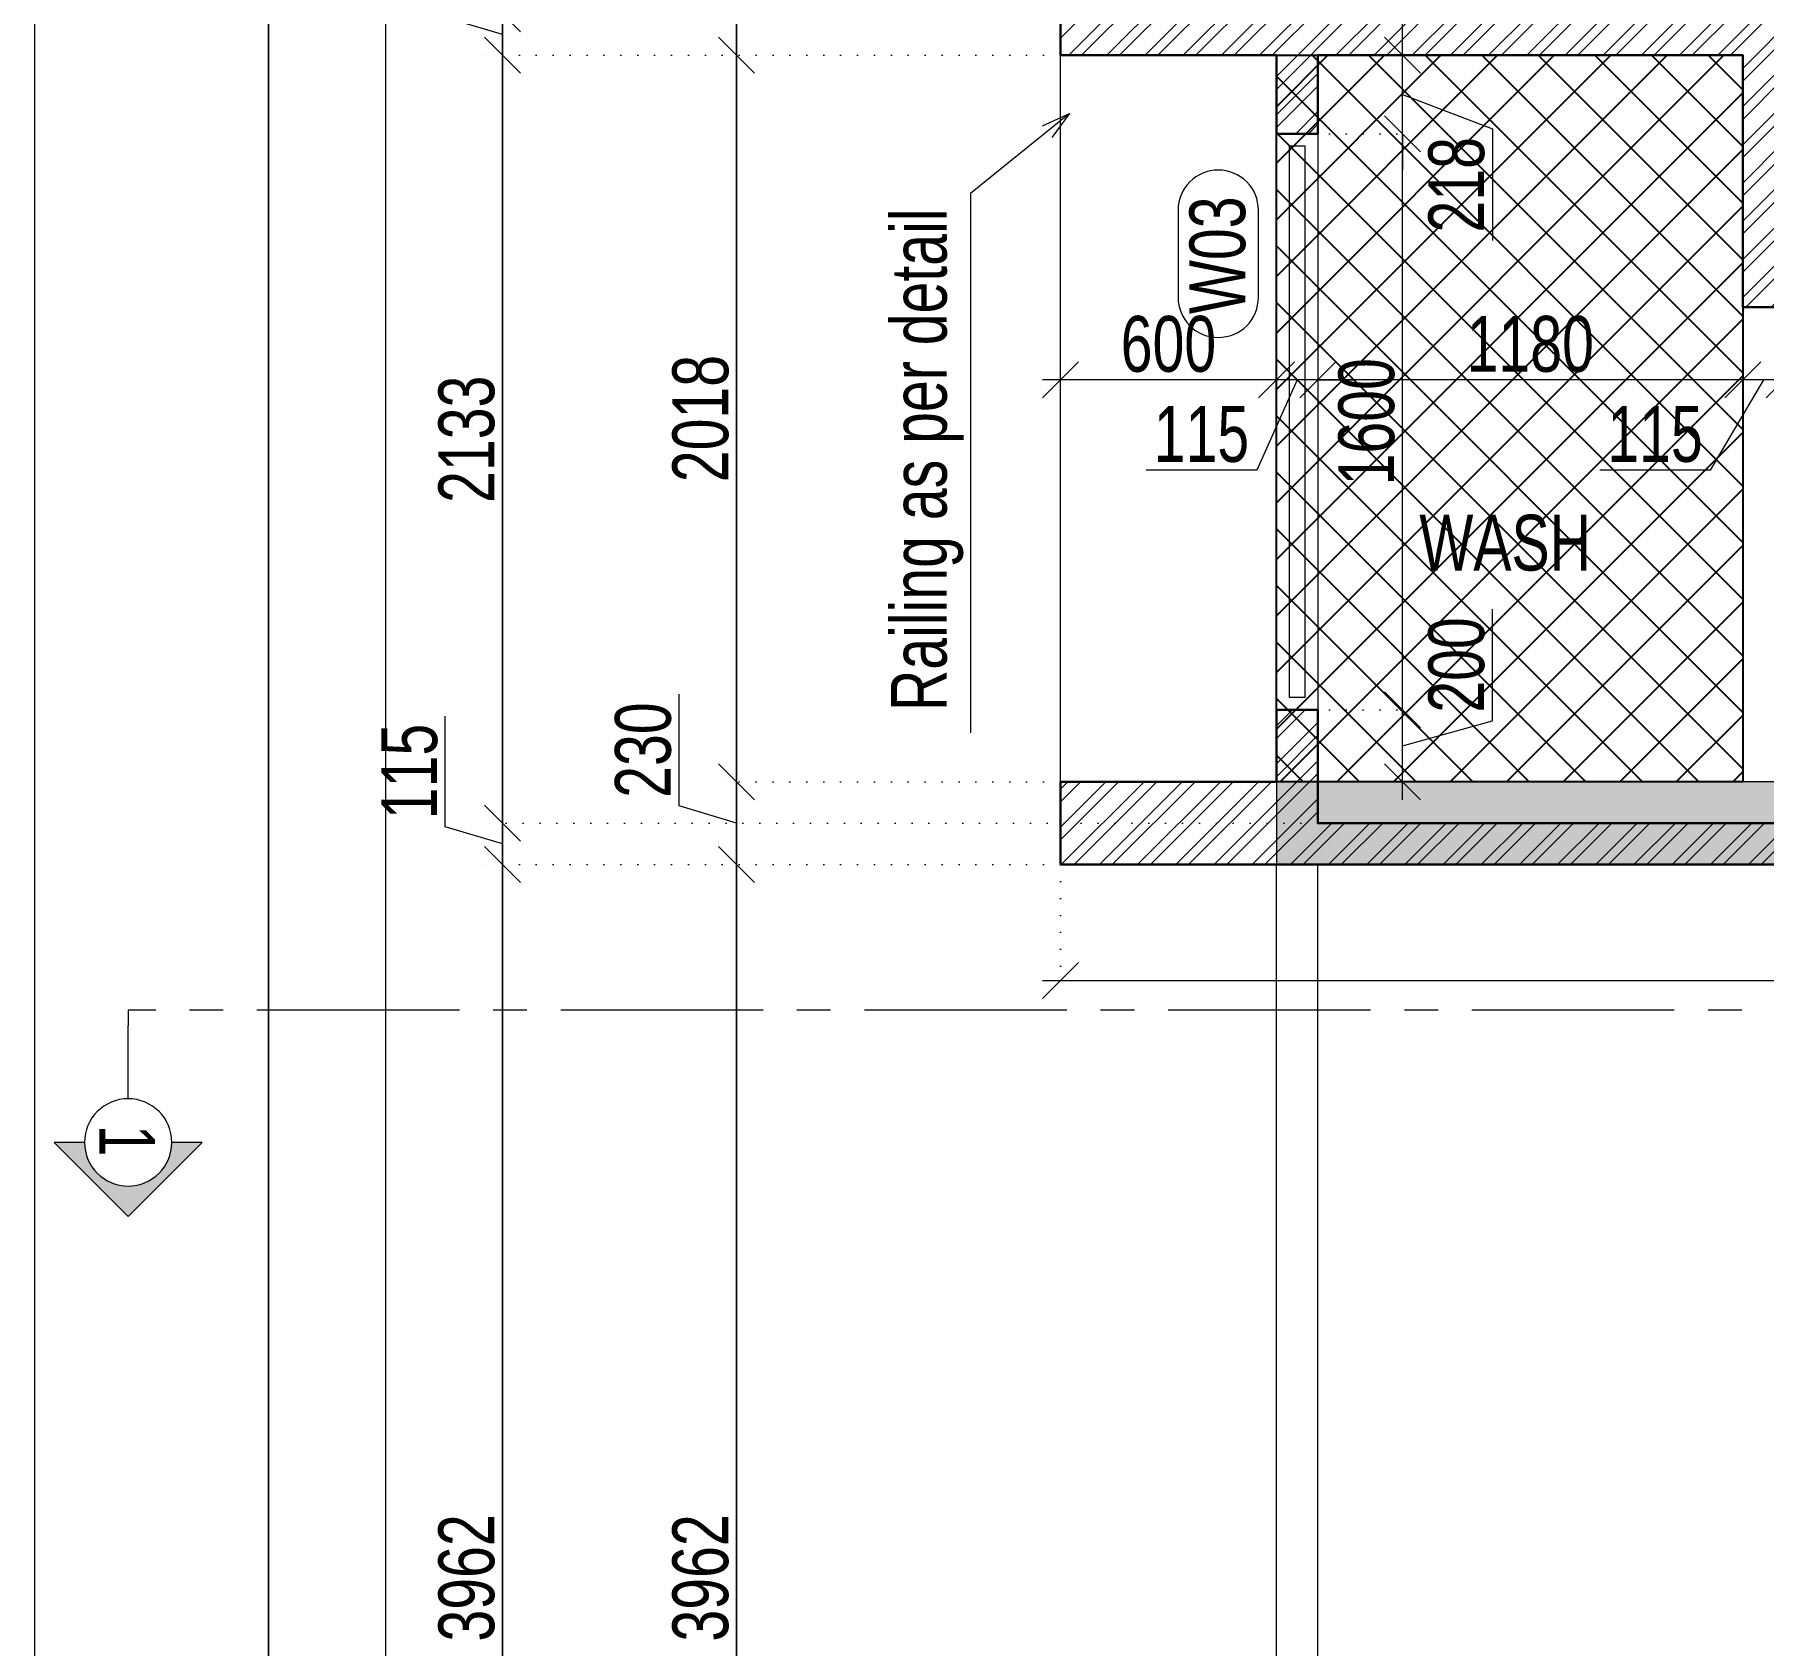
# Model space of a CAD drawing. Header units: inches. Extents: x 785882 to 928568, y 496782 to 576896.
# Drawn here: x 859836 to 864639, y 515315 to 519789 of the extents above; entities that cross this region are included whole.
import ezdxf
from ezdxf.enums import TextEntityAlignment as Align

# ---------------------------------------------------------------- set-up
doc = ezdxf.new("R2010")
doc.units = ezdxf.units.IN
doc.header["$LTSCALE"] = 750
doc.header["$MEASUREMENT"] = 0
for name, pattern in [('CENTER', [2, 1.25, -0.25, 0.25, -0.25]), ('CENTER2', [1.125, 0.75, -0.125, 0.125, -0.125]), ('DOT', [0.25, 0, -0.25])]:
    doc.linetypes.add(name, pattern=pattern)
for name, color, linetype, lineweight in [('COLUMN', 5, 'Continuous', 13), ('DIMENSION WORKING-MSA', 222, 'Continuous', 13), ('ELE-03-MSA', 145, 'Continuous', 18), ('ELE-04-MSA', 139, 'Continuous', 15), ('SECTION LINE', 14, 'CENTER', 9), ('TEXT DETAIL-MSA', 212, 'Continuous', 13), ('TEXT ROOM NAME-MSA', 210, 'Continuous', 13), ('WALL HATCH-MSA', 251, 'Continuous', 9), ('WALL-MSA', 32, 'Continuous', 30), ('WINDOE NO-MAS', 4, 'Continuous', 9), ('WINDOW-MSA', 50, 'Continuous', 13)]:
    doc.layers.add(name, color=color, linetype=linetype, lineweight=lineweight)
doc.layers.add('HATCH-SUNK 300MM-MSA', color=47, linetype='Continuous')
doc.layers.add('R.C.C HATCH-MSA', color=250, linetype='Continuous')
doc.styles.add('125', font='swisscl.ttf', dxfattribs={"height": 125})
doc.styles.add('AR', font='swisscl.ttf')
doc.styles.add('ARIAL', font='swisscl.ttf', dxfattribs={"height": 360})
doc.styles.add('Arial-Reg+0.8Sc', font='swisscl.ttf')
doc.styles.add('MtXpl_Swis721_LtCn_B', font='swisscl.ttf')
doc.dimstyles.new('100 K.T', dxfattribs={"dimtxt": 360, "dimasz": 80, "dimexe": 0.18, "dimexo": 0.0625, "dimgap": 1, "dimtad": 1, "dimdec": 0, "dimzin": 0, "dimdsep": 46, "dimtxsty": 'ARIAL', "dimblk": 'DOT', "dimcen": 0.09, "dimse1": 1, "dimse2": 1, "dimclrd": 50, "dimclrt": 256, "dimadec": 0, "dimazin": 0, "dimtfac": 1, "dimtdec": 0, "dimtofl": 0, "dimtmove": 1, "dimatfit": 0, "dimfxl": 1, "dimtolj": 1, "dimtzin": 0, "dimlwd": -1, "dimarcsym": 0})
doc.dimstyles.new('WORKING DIM', dxfattribs={"dimtxt": 155, "dimasz": 100, "dimexe": 50, "dimexo": 0, "dimgap": 20, "dimtad": 1, "dimdec": 0, "dimzin": 0, "dimdsep": 46, "dimtxsty": 'AR', "dimblk": 'OBLIQUE', "dimcen": 0.09, "dimdle": 50, "dimclrd": 256, "dimclre": 250, "dimclrt": 256, "dimadec": 0, "dimazin": 0, "dimtfac": 1, "dimtdec": 0, "dimtofl": 0, "dimtmove": 1, "dimatfit": 0, "dimfxl": 1, "dimtolj": 1, "dimtzin": 0, "dimlwd": -1, "dimlwe": -1, "dimarcsym": 0})
pattern_1 = [(45, (36976.4, 0), (-53.0330086, 53.0330086), []), (45, (37011.755, 0), (-53.0330086, 53.0330086), [])]

# ---------------------------------------------------------------- blocks, each defined once
blk = doc.blocks.new('BLOCK-G & H TYPICAL COLOUMN')
at = {"layer": 'R.C.C HATCH-MSA'}
h = blk.add_hatch(color=256, dxfattribs=at)
h.dxf.hatch_style = 1
h.paths.add_polyline_path([(172697.62, -104207.75), (172688.57, -104207.75), (172688.57, -104255), (172697.62, -104255)])
h.paths.add_polyline_path([(172327.12, -104207.75), (172336.18, -104207.75), (172336.18, -104255), (172327.12, -104255)])
h.paths.add_polyline_path([(172819.88, -104207.75), (172819.88, -104216.81), (172867.12, -104216.81), (172867.12, -104207.75)])
h.paths.add_polyline_path([(172204.87, -104207.75), (172204.87, -104216.81), (172157.62, -104216.81), (172157.62, -104207.75)])
h.paths.add_polyline_path([(172561.18, -104240.06), (172552.12, -104240.06), (172552.12, -104287.31), (172561.18, -104287.31)])
h.paths.add_polyline_path([(172463.57, -104240.06), (172472.62, -104240.06), (172472.62, -104287.31), (172463.57, -104287.31)])
h.paths.add_polyline_path([(172177.87, -104422.2), (172177.87, -104431.25), (172130.62, -104431.25), (172130.62, -104422.2)])
h.paths.add_polyline_path([(172894.12, -104422.2), (172894.12, -104431.25), (172846.88, -104431.25), (172846.88, -104422.2)])
h.paths.add_polyline_path([(172336.12, -104486.75), (172336.12, -104495.81), (172288.87, -104495.81), (172288.87, -104486.75)])
h.paths.add_polyline_path([(172202.62, -104543.75), (172202.62, -104552.81), (172155.37, -104552.81), (172155.37, -104543.75)])
h.paths.add_polyline_path([(172822.13, -104543.75), (172822.13, -104552.81), (172869.37, -104552.81), (172869.37, -104543.75)])
h.paths.add_polyline_path([(172516.9, -104495.81), (172507.85, -104495.81), (172507.85, -104448.56), (172516.9, -104448.56)])
h.paths.add_polyline_path([(172697.62, -104104.25), (172688.57, -104104.25), (172688.57, -104057.01), (172697.62, -104057.01)])
h.paths.add_polyline_path([(172327.12, -104104.25), (172336.18, -104104.25), (172336.18, -104057.01), (172327.12, -104057.01)])
h.paths.add_polyline_path([(172819.88, -104104.25), (172819.88, -104095.2), (172867.12, -104095.2), (172867.12, -104104.25)])
h.paths.add_polyline_path([(172204.87, -104104.25), (172204.87, -104095.2), (172157.62, -104095.2), (172157.62, -104104.25)])
h.paths.add_polyline_path([(172561.18, -104071.94), (172552.12, -104071.94), (172552.12, -104024.7), (172561.18, -104024.7)])
h.paths.add_polyline_path([(172463.57, -104071.94), (172472.62, -104071.94), (172472.62, -104024.7), (172463.57, -104024.7)])
h.paths.add_polyline_path([(172177.87, -103889.81), (172177.87, -103880.75), (172130.62, -103880.75), (172130.62, -103889.81)])
h.paths.add_polyline_path([(172894.12, -103889.81), (172894.12, -103880.75), (172846.88, -103880.75), (172846.88, -103889.81)])
h.paths.add_polyline_path([(172336.12, -103825.25), (172336.12, -103816.2), (172288.87, -103816.2), (172288.87, -103825.25)])
h.paths.add_polyline_path([(172202.62, -103768.25), (172202.62, -103759.2), (172155.37, -103759.2), (172155.37, -103768.25)])
h.paths.add_polyline_path([(172822.13, -103768.25), (172822.13, -103759.2), (172869.37, -103759.2), (172869.37, -103768.25)])
h.paths.add_polyline_path([(172516.9, -103816.2), (172507.85, -103816.2), (172507.85, -103863.44), (172516.9, -103863.44)])
h.paths.add_polyline_path([(172548.37, -103699.31), (172548.37, -103690.25), (172595.62, -103690.25), (172595.62, -103699.31)])
h.paths.add_polyline_path([(172476.37, -103699.31), (172476.37, -103690.25), (172429.13, -103690.25), (172429.13, -103699.31)])
h.paths.add_polyline_path([(172726.82, -103612.31), (172726.82, -103603.25), (172774.06, -103603.25), (172774.06, -103612.31)])
h.paths.add_polyline_path([(172297.93, -103612.31), (172297.93, -103603.25), (172250.69, -103603.25), (172250.69, -103612.31)])
h.paths.add_polyline_path([(172920.37, -103523.81), (172920.37, -103514.75), (172857.56, -103514.75), (172857.56, -103523.81)])
h.paths.add_polyline_path([(172104.37, -103523.81), (172104.37, -103514.75), (172167.19, -103514.75), (172167.19, -103523.81)])
h.paths.add_polyline_path([(172476.37, -103492.94), (172467.32, -103492.94), (172467.32, -103445.7), (172476.37, -103445.7)])
h.paths.add_polyline_path([(172548.37, -103492.94), (172557.43, -103492.94), (172557.43, -103445.7), (172548.37, -103445.7)])
h.paths.add_polyline_path([(172663.43, -103454.75), (172759.5, -103454.75), (172759.5, -103349.7), (172663.43, -103349.7), (172663.43, -103358.75), (172750.44, -103358.75), (172750.44, -103445.7), (172663.43, -103445.7)])
h.paths.add_polyline_path([(172361.32, -103454.75), (172265.25, -103454.75), (172265.25, -103349.7), (172361.32, -103349.7), (172361.32, -103358.75), (172274.31, -103358.75), (172274.31, -103445.7), (172361.32, -103445.7)])
h.paths.add_polyline_path([(172428.37, -103358.75), (172419.32, -103358.75), (172419.32, -103311.51), (172428.37, -103311.51)])
h.paths.add_polyline_path([(172428.37, -103132.74), (172419.32, -103132.74), (172419.32, -103179.99), (172428.37, -103179.99)])
h.paths.add_polyline_path([(172151.62, -103286.75), (172151.62, -103277.7), (172104.37, -103277.7), (172104.37, -103286.75)])
h.paths.add_polyline_path([(172245.43, -103162.74), (172245.43, -103153.68), (172198.19, -103153.68), (172198.19, -103162.74)])
h.paths.add_polyline_path([(172428.37, -103021.25), (172419.32, -103021.25), (172419.32, -103068.5), (172428.37, -103068.5)])
h.paths.add_polyline_path([(172245.43, -102997.25), (172236.37, -102997.25), (172236.37, -103044.5), (172245.43, -103044.5)])
h.paths.add_polyline_path([(172104.37, -102997.25), (172104.37, -103006.31), (172151.62, -103006.31), (172151.62, -102997.25)])
h.paths.add_polyline_path([(172596.37, -103358.75), (172605.43, -103358.75), (172605.43, -103311.51), (172596.37, -103311.51)])
h.paths.add_polyline_path([(172596.37, -103132.74), (172605.43, -103132.74), (172605.43, -103179.99), (172596.37, -103179.99)])
h.paths.add_polyline_path([(172873.13, -103286.75), (172873.13, -103277.7), (172920.37, -103277.7), (172920.37, -103286.75)])
h.paths.add_polyline_path([(172779.32, -103162.74), (172779.32, -103153.68), (172826.56, -103153.68), (172826.56, -103162.74)])
h.paths.add_polyline_path([(172596.37, -103021.25), (172605.43, -103021.25), (172605.43, -103068.5), (172596.37, -103068.5)])
h.paths.add_polyline_path([(172779.32, -102997.25), (172788.37, -102997.25), (172788.37, -103044.5), (172779.32, -103044.5)])
h.paths.add_polyline_path([(172920.37, -102997.25), (172920.37, -103006.31), (172873.13, -103006.31), (172873.13, -102997.25)])
h.paths.add_polyline_path([(172548.37, -104612.7), (172548.37, -104621.75), (172595.62, -104621.75), (172595.62, -104612.7)])
h.paths.add_polyline_path([(172476.37, -104612.7), (172476.37, -104621.75), (172429.13, -104621.75), (172429.13, -104612.7)])
h.paths.add_polyline_path([(172297.93, -104699.7), (172297.93, -104708.75), (172250.69, -104708.75), (172250.69, -104699.7)])
h.paths.add_polyline_path([(172104.37, -104788.2), (172104.37, -104797.25), (172167.19, -104797.25), (172167.19, -104788.2)])
h.paths.add_polyline_path([(172726.82, -104699.7), (172726.82, -104708.75), (172774.06, -104708.75), (172774.06, -104699.7)])
h.paths.add_polyline_path([(172920.37, -104788.2), (172920.37, -104797.25), (172857.56, -104797.25), (172857.56, -104788.2)])
h.paths.add_polyline_path([(172476.37, -104819.06), (172467.32, -104819.06), (172467.32, -104866.31), (172476.37, -104866.31)])
h.paths.add_polyline_path([(172548.37, -104819.06), (172557.43, -104819.06), (172557.43, -104866.31), (172548.37, -104866.31)])
h.paths.add_polyline_path([(172663.43, -104857.25), (172759.5, -104857.25), (172759.5, -104962.31), (172663.43, -104962.31), (172663.43, -104953.25), (172750.44, -104953.25), (172750.44, -104866.31), (172663.43, -104866.31)])
h.paths.add_polyline_path([(172361.32, -104857.25), (172265.25, -104857.25), (172265.25, -104962.31), (172361.32, -104962.31), (172361.32, -104953.25), (172274.31, -104953.25), (172274.31, -104866.31), (172361.32, -104866.31)])
h.paths.add_polyline_path([(172428.37, -104953.25), (172419.32, -104953.25), (172419.32, -105000.5), (172428.37, -105000.5)])
h.paths.add_polyline_path([(172428.37, -105178.31), (172419.32, -105178.31), (172419.32, -105131.06), (172428.37, -105131.06)])
h.paths.add_polyline_path([(172151.62, -105025.25), (172151.62, -105034.31), (172104.37, -105034.31), (172104.37, -105025.25)])
h.paths.add_polyline_path([(172245.43, -105072.5), (172236.37, -105072.5), (172236.37, -105025.25), (172245.43, -105025.25)])
h.paths.add_polyline_path([(172428.37, -105290.75), (172419.32, -105290.75), (172419.32, -105243.51), (172428.37, -105243.51)])
h.paths.add_polyline_path([(172245.43, -105314.75), (172236.37, -105314.75), (172236.37, -105267.51), (172245.43, -105267.51)])
h.paths.add_polyline_path([(172104.37, -105277.35), (172113.43, -105277.35), (172113.43, -105314.75), (172104.37, -105314.75)])
h.paths.add_polyline_path([(172596.37, -104953.25), (172605.43, -104953.25), (172605.43, -105000.5), (172596.37, -105000.5)])
h.paths.add_polyline_path([(172596.37, -105178.31), (172605.43, -105178.31), (172605.43, -105131.06), (172596.37, -105131.06)])
h.paths.add_polyline_path([(172873.13, -105025.25), (172873.13, -105034.31), (172920.37, -105034.31), (172920.37, -105025.25)])
h.paths.add_polyline_path([(172788.37, -105025.25), (172779.32, -105025.25), (172779.32, -105072.5), (172788.37, -105072.5)])
h.paths.add_polyline_path([(172596.37, -105290.75), (172605.43, -105290.75), (172605.43, -105243.51), (172596.37, -105243.51)])
h.paths.add_polyline_path([(172779.32, -105314.75), (172788.37, -105314.75), (172788.37, -105267.51), (172779.32, -105267.51)])
h.paths.add_polyline_path([(172911.32, -105314.75), (172920.37, -105314.75), (172920.37, -105277.35), (172911.32, -105277.35)])
h.paths.add_polyline_path([(172688.63, -104486.75), (172688.63, -104495.81), (172735.87, -104495.81), (172735.87, -104486.75)])
h.paths.add_polyline_path([(172688.63, -103825.25), (172688.63, -103816.2), (172735.87, -103816.2), (172735.87, -103825.25)])
at = {"layer": 'COLUMN'}
blk.add_lwpolyline([(172104.37, -104788.2), (172104.37, -104797.25), (172167.19, -104797.25), (172167.19, -104788.2)], close=True, dxfattribs=at)
blk = doc.blocks.new('A$C59c041b7')
at = {"layer": 'HATCH-SUNK 300MM-MSA', "transparency": 33554559}
h = blk.add_hatch(dxfattribs=at)
h.set_pattern_fill('ANSI37', color=256, scale=35)
h.set_pattern_definition([(45, (0, 0), (-78.57724, 78.57724), []), (135, (0, 0), (-78.57724, -78.57724), [])])
h.paths.add_polyline_path([(0, -43472.1), (1295.4, -43472.1), (1295.4, -45490), (0, -45490)])
at = {"layer": 'HATCH-SUNK 300MM-MSA'}
blk.add_lwpolyline([(0, -43472.1), (1295.4, -43472.1), (1295.4, -45490), (0, -45490)], close=True, dxfattribs=at)
blk = doc.blocks.new('_Dot')
at = {"linetype": 'ByBlock', "lineweight": -2}
blk.add_line((-0.5, 0), (-1, 0), dxfattribs=at)
at = {"linetype": 'ByBlock', "const_width": 0.5}
blk.add_lwpolyline([(-0.25, 0, 1), (0.25, 0, 1)], format="xyb", close=True, dxfattribs=at)
blk = doc.blocks.new('Win-Tag-03')
blk.add_lwpolyline([(-130, 120), (130, 120, -0.414214), (250, 0), (250, 0, -0.414214), (130, -120), (-130, -120, -0.414214), (-250, 0), (-250, 0, -0.414214)], format="xyb", close=True)
blk = doc.blocks.new('section sym.')
h = blk.add_hatch(color=256)
h.dxf.hatch_style = 1
h.paths.add_polyline_path([(-240, 90), (-240, 152.8), (-392.8, 0), (-240, -152.8), (-240, -90, -0.414214), (-330, 0, -0.414214)])
at = {"layer": 'SECTION LINE', "linetype": 'Continuous'}
blk.add_line((-150, 0), (0, 0), dxfattribs=at)
blk.add_lwpolyline([(-240, -90), (-240, -152.8), (-392.8, 0), (-240, 152.8), (-240, 90)], dxfattribs=at)
blk.add_circle((-240, 0), 90, dxfattribs=at)
blk = doc.blocks.new('A$C37e82350')
at = {"layer": 'SECTION LINE', "linetype": 'CENTER2'}
blk.add_lwpolyline([(46180.5, 15657), (46124, 15657), (46124, -11419.6), (46168.1, -11419.6)], dxfattribs=at)
at = {"layer": 'SECTION LINE', "xscale": -1.347826086956522, "yscale": 1.347826086956522, "zscale": 1.347826086956522}
blk.add_blockref('section sym.', (46168.1, -11419.6, 0), dxfattribs=at)
at = {"layer": 'SECTION LINE', "style": '125'}
blk.add_text('1', height=155, dxfattribs=at).set_placement((46486.6, -11422.6, 0), align=Align.MIDDLE)
blk = doc.blocks.new('_Oblique')
at = {"color": 0, "linetype": 'ByBlock', "lineweight": -2}
blk.add_line((-0.5, -0.5), (0.5, 0.5), dxfattribs=at)
blk = doc.blocks.new('*D2216')
at = {"layer": 'Defpoints', "color": 0, "ltscale": 0.25, "transparency": 16777216}
for p in [(861785.9, 517484), (862685.9, 517484), (866038.7, 513521.6)]:
    blk.add_point(p, dxfattribs=at)
at = {"layer": 'DIMENSION WORKING-MSA', "ltscale": 0.25, "transparency": 16777216}
blk.add_line((861785.9, 513471.6), (861785.9, 517534), dxfattribs=at)
at = {"layer": 'DIMENSION WORKING-MSA', "color": 250, "linetype": 'DOT', "ltscale": 0.25, "transparency": 16777216}
for p, q in [((862685.9, 517484), (861735.9, 517484)), ((866038.7, 513521.6), (861735.9, 513521.6))]:
    blk.add_line(p, q, dxfattribs=at)
at = {"layer": 'DIMENSION WORKING-MSA', "ltscale": 0.25, "transparency": 16777216, "xscale": 100, "yscale": 100, "zscale": 100}
for p, rotation in [((861785.9, 517484), 90), ((861785.9, 513521.6), 270)]:
    blk.add_blockref('_Oblique', p, dxfattribs=dict(at, rotation=rotation))
at = {"layer": 'DIMENSION WORKING-MSA', "ltscale": 0.25, "transparency": 16777216, "insert": (861686.4, 515502.8), "char_height": 155, "attachment_point": 5, "rotation": 90, "style": 'AR'}
blk.add_mtext('\\A1;3962', dxfattribs=at)
blk = doc.blocks.new('*D2217')
at = {"layer": 'Defpoints', "color": 0, "ltscale": 0.25, "transparency": 16777216}
for p in [(861785.9, 517714), (862685.9, 517714), (862685.9, 517484)]:
    blk.add_point(p, dxfattribs=at)
at = {"layer": 'DIMENSION WORKING-MSA', "ltscale": 0.25, "transparency": 16777216}
for p, q in [((861626.4, 517646.8), (861626.4, 517957.5)), ((861785.9, 517714), (861785.9, 517814)), ((861785.9, 517484), (861785.9, 517714)), ((861785.9, 517599), (861626.4, 517646.8)), ((861785.9, 517484), (861785.9, 517384))]:
    blk.add_line(p, q, dxfattribs=at)
at = {"layer": 'DIMENSION WORKING-MSA', "color": 250, "linetype": 'DOT', "ltscale": 0.25, "transparency": 16777216}
for p, q in [((862685.9, 517714), (861735.9, 517714)), ((862685.9, 517484), (861735.9, 517484))]:
    blk.add_line(p, q, dxfattribs=at)
at = {"layer": 'DIMENSION WORKING-MSA', "ltscale": 0.25, "transparency": 16777216, "xscale": 100, "yscale": 100, "zscale": 100}
for p, rotation in [((861785.9, 517714), 270), ((861785.9, 517484), 90)]:
    blk.add_blockref('_Oblique', p, dxfattribs=dict(at, rotation=rotation))
at = {"layer": 'DIMENSION WORKING-MSA', "ltscale": 0.25, "transparency": 16777216, "insert": (861526.9, 517802.1), "char_height": 155, "attachment_point": 5, "rotation": 90, "style": 'AR'}
blk.add_mtext('\\A1;230', dxfattribs=at)
blk = doc.blocks.new('*D2218')
at = {"layer": 'Defpoints', "color": 0, "ltscale": 0.25, "transparency": 16777216}
for p in [(861785.9, 519731.9), (862685.9, 519731.9), (862685.9, 517714)]:
    blk.add_point(p, dxfattribs=at)
at = {"layer": 'DIMENSION WORKING-MSA', "ltscale": 0.25, "transparency": 16777216}
blk.add_line((861785.9, 517664), (861785.9, 519781.9), dxfattribs=at)
at = {"layer": 'DIMENSION WORKING-MSA', "color": 250, "linetype": 'DOT', "ltscale": 0.25, "transparency": 16777216}
for p, q in [((862685.9, 519731.9), (861735.9, 519731.9)), ((862685.9, 517714), (861735.9, 517714))]:
    blk.add_line(p, q, dxfattribs=at)
at = {"layer": 'DIMENSION WORKING-MSA', "ltscale": 0.25, "transparency": 16777216, "xscale": 100, "yscale": 100, "zscale": 100}
for p, rotation in [((861785.9, 519731.9), 90), ((861785.9, 517714), 270)]:
    blk.add_blockref('_Oblique', p, dxfattribs=dict(at, rotation=rotation))
at = {"layer": 'DIMENSION WORKING-MSA', "ltscale": 0.25, "transparency": 16777216, "insert": (861686.5, 518722.9), "char_height": 155, "attachment_point": 5, "rotation": 90, "style": 'AR'}
blk.add_mtext('\\A1;2018', dxfattribs=at)
blk = doc.blocks.new('*D2219')
at = {"layer": 'Defpoints', "color": 0, "ltscale": 0.25, "transparency": 16777216}
for p in [(861785.9, 519961.9), (862685.9, 519961.9), (862685.9, 519731.9)]:
    blk.add_point(p, dxfattribs=at)
at = {"layer": 'DIMENSION WORKING-MSA', "ltscale": 0.25, "transparency": 16777216}
for p, q in [((861626.4, 519894.7), (861626.4, 520205.4)), ((861785.9, 519961.9), (861785.9, 520061.9)), ((861785.9, 519731.9), (861785.9, 519961.9)), ((861785.9, 519846.9), (861626.4, 519894.7)), ((861785.9, 519731.9), (861785.9, 519631.9))]:
    blk.add_line(p, q, dxfattribs=at)
at = {"layer": 'DIMENSION WORKING-MSA', "color": 250, "linetype": 'DOT', "ltscale": 0.25, "transparency": 16777216}
for p, q in [((862685.9, 519961.9), (861735.9, 519961.9)), ((862685.9, 519731.9), (861735.9, 519731.9))]:
    blk.add_line(p, q, dxfattribs=at)
at = {"layer": 'DIMENSION WORKING-MSA', "ltscale": 0.25, "transparency": 16777216, "xscale": 100, "yscale": 100, "zscale": 100}
for p, rotation in [((861785.9, 519961.9), 270), ((861785.9, 519731.9), 90)]:
    blk.add_blockref('_Oblique', p, dxfattribs=dict(at, rotation=rotation))
at = {"layer": 'DIMENSION WORKING-MSA', "ltscale": 0.25, "transparency": 16777216, "insert": (861526.9, 520050), "char_height": 155, "attachment_point": 5, "rotation": 90, "style": 'AR'}
blk.add_mtext('\\A1;230', dxfattribs=at)
blk = doc.blocks.new('*D2141')
at = {"layer": 'Defpoints', "color": 0, "ltscale": 0.25, "transparency": 16777216}
for p in [(861135.9, 517484), (862685.9, 517484), (866038.7, 513521.6)]:
    blk.add_point(p, dxfattribs=at)
at = {"layer": 'DIMENSION WORKING-MSA', "ltscale": 0.25, "transparency": 16777216}
blk.add_line((861135.9, 513471.6), (861135.9, 517534), dxfattribs=at)
at = {"layer": 'DIMENSION WORKING-MSA', "color": 250, "linetype": 'DOT', "ltscale": 0.25, "transparency": 16777216}
for p, q in [((862685.9, 517484), (861085.9, 517484)), ((866038.7, 513521.6), (861085.9, 513521.6))]:
    blk.add_line(p, q, dxfattribs=at)
at = {"layer": 'DIMENSION WORKING-MSA', "ltscale": 0.25, "transparency": 16777216, "xscale": 100, "yscale": 100, "zscale": 100}
for p, rotation in [((861135.9, 517484), 90), ((861135.9, 513521.6), 270)]:
    blk.add_blockref('_Oblique', p, dxfattribs=dict(at, rotation=rotation))
at = {"layer": 'DIMENSION WORKING-MSA', "ltscale": 0.25, "transparency": 16777216, "insert": (861036.4, 515502.8), "char_height": 155, "attachment_point": 5, "rotation": 90, "style": 'AR'}
blk.add_mtext('\\A1;3962', dxfattribs=at)
blk = doc.blocks.new('*D2142')
at = {"layer": 'Defpoints', "color": 0, "ltscale": 0.25, "transparency": 16777216}
for p in [(861135.9, 517599), (863400.9, 517599), (862685.9, 517484)]:
    blk.add_point(p, dxfattribs=at)
at = {"layer": 'DIMENSION WORKING-MSA', "ltscale": 0.25, "transparency": 16777216}
for p, q in [((860976.8, 517589.2), (860976.8, 517896)), ((861135.9, 517599), (861135.9, 517699)), ((861135.9, 517541.5), (860976.8, 517589.2)), ((861135.9, 517484), (861135.9, 517599)), ((861135.9, 517484), (861135.9, 517384))]:
    blk.add_line(p, q, dxfattribs=at)
at = {"layer": 'DIMENSION WORKING-MSA', "color": 250, "linetype": 'DOT', "ltscale": 0.25, "transparency": 16777216}
for p, q in [((863400.9, 517599), (861085.9, 517599)), ((862685.9, 517484), (861085.9, 517484))]:
    blk.add_line(p, q, dxfattribs=at)
at = {"layer": 'DIMENSION WORKING-MSA', "ltscale": 0.25, "transparency": 16777216, "xscale": 100, "yscale": 100, "zscale": 100}
for p, rotation in [((861135.9, 517599), 270), ((861135.9, 517484), 90)]:
    blk.add_blockref('_Oblique', p, dxfattribs=dict(at, rotation=rotation))
at = {"layer": 'DIMENSION WORKING-MSA', "ltscale": 0.25, "transparency": 16777216, "insert": (860877.7, 517742.6), "char_height": 155, "attachment_point": 5, "rotation": 90, "style": 'AR'}
blk.add_mtext('\\A1;115', dxfattribs=at)
blk = doc.blocks.new('*D2143')
at = {"layer": 'Defpoints', "color": 0, "ltscale": 0.25, "transparency": 16777216}
for p in [(861135.9, 519731.9), (862685.9, 519731.9), (863400.9, 517599)]:
    blk.add_point(p, dxfattribs=at)
at = {"layer": 'DIMENSION WORKING-MSA', "ltscale": 0.25, "transparency": 16777216}
blk.add_line((861135.9, 517549), (861135.9, 519781.9), dxfattribs=at)
at = {"layer": 'DIMENSION WORKING-MSA', "color": 250, "linetype": 'DOT', "ltscale": 0.25, "transparency": 16777216}
for p, q in [((862685.9, 519731.9), (861085.9, 519731.9)), ((863400.9, 517599), (861085.9, 517599))]:
    blk.add_line(p, q, dxfattribs=at)
at = {"layer": 'DIMENSION WORKING-MSA', "ltscale": 0.25, "transparency": 16777216, "xscale": 100, "yscale": 100, "zscale": 100}
for p, rotation in [((861135.9, 519731.9), 90), ((861135.9, 517599), 270)]:
    blk.add_blockref('_Oblique', p, dxfattribs=dict(at, rotation=rotation))
at = {"layer": 'DIMENSION WORKING-MSA', "ltscale": 0.25, "transparency": 16777216, "insert": (861036.5, 518665.4), "char_height": 155, "attachment_point": 5, "rotation": 90, "style": 'AR'}
blk.add_mtext('\\A1;2133', dxfattribs=at)
blk = doc.blocks.new('*D2144')
at = {"layer": 'Defpoints', "color": 0, "ltscale": 0.25, "transparency": 16777216}
for p in [(861135.9, 519846.9), (863400.9, 519846.9), (862685.9, 519731.9)]:
    blk.add_point(p, dxfattribs=at)
at = {"layer": 'DIMENSION WORKING-MSA', "ltscale": 0.25, "transparency": 16777216}
for p, q in [((860976.8, 519837.1), (860976.8, 520143.9)), ((861135.9, 519846.9), (861135.9, 519946.9)), ((861135.9, 519789.4), (860976.8, 519837.1)), ((861135.9, 519731.9), (861135.9, 519846.9)), ((861135.9, 519731.9), (861135.9, 519631.9))]:
    blk.add_line(p, q, dxfattribs=at)
at = {"layer": 'DIMENSION WORKING-MSA', "color": 250, "linetype": 'DOT', "ltscale": 0.25, "transparency": 16777216}
for p, q in [((863400.9, 519846.9), (861085.9, 519846.9)), ((862685.9, 519731.9), (861085.9, 519731.9))]:
    blk.add_line(p, q, dxfattribs=at)
at = {"layer": 'DIMENSION WORKING-MSA', "ltscale": 0.25, "transparency": 16777216, "xscale": 100, "yscale": 100, "zscale": 100}
for p, rotation in [((861135.9, 519846.9), 270), ((861135.9, 519731.9), 90)]:
    blk.add_blockref('_Oblique', p, dxfattribs=dict(at, rotation=rotation))
at = {"layer": 'DIMENSION WORKING-MSA', "ltscale": 0.25, "transparency": 16777216, "insert": (860877.7, 519990.5), "char_height": 155, "attachment_point": 5, "rotation": 90, "style": 'AR'}
blk.add_mtext('\\A1;115', dxfattribs=at)
blk = doc.blocks.new('*D2110')
at = {"layer": 'Defpoints', "color": 0, "ltscale": 0.25, "transparency": 16777216}
for p in [(860485.9, 563204), (863285.9, 563204), (863285.9, 504339.5)]:
    blk.add_point(p, dxfattribs=at)
at = {"layer": 'DIMENSION WORKING-MSA', "ltscale": 0.25, "transparency": 16777216}
blk.add_line((860485.9, 504289.5), (860485.9, 563254), dxfattribs=at)
at = {"layer": 'DIMENSION WORKING-MSA', "color": 250, "linetype": 'DOT', "ltscale": 0.25, "transparency": 16777216}
for p, q in [((863285.9, 563204), (860435.9, 563204)), ((863285.9, 504339.5), (860435.9, 504339.5))]:
    blk.add_line(p, q, dxfattribs=at)
at = {"layer": 'DIMENSION WORKING-MSA', "ltscale": 0.25, "transparency": 16777216, "xscale": 100, "yscale": 100, "zscale": 100}
for p, rotation in [((860485.9, 563204), 90), ((860485.9, 504339.5), 270)]:
    blk.add_blockref('_Oblique', p, dxfattribs=dict(at, rotation=rotation))
at = {"layer": 'DIMENSION WORKING-MSA', "ltscale": 0.25, "transparency": 16777216, "insert": (860386.5, 533771.7), "char_height": 155, "attachment_point": 5, "rotation": 90, "style": 'AR'}
blk.add_mtext('\\A1;58865', dxfattribs=at)
blk = doc.blocks.new('*D1544')
at = {"layer": 'Defpoints', "color": 0, "ltscale": 0.25, "transparency": 16777216}
for p in [(863385.9, 517914), (863635.9, 517914), (863385.9, 517714)]:
    blk.add_point(p, dxfattribs=at)
at = {"layer": 'DIMENSION WORKING-MSA', "ltscale": 0.25, "transparency": 16777216}
for p, q in [((863885.9, 517883.1), (863885.9, 518193.8)), ((863635.9, 517664), (863635.9, 517964)), ((863635.9, 517814), (863885.9, 517883.1))]:
    blk.add_line(p, q, dxfattribs=at)
at = {"layer": 'DIMENSION WORKING-MSA', "color": 250, "linetype": 'DOT', "ltscale": 0.25, "transparency": 16777216}
for p, q in [((863385.9, 517914), (863685.9, 517914)), ((863385.9, 517714), (863685.9, 517714))]:
    blk.add_line(p, q, dxfattribs=at)
at = {"layer": 'DIMENSION WORKING-MSA', "ltscale": 0.25, "transparency": 16777216, "xscale": 100, "yscale": 100, "zscale": 100}
for p, rotation in [((863635.9, 517914), 90), ((863635.9, 517714), 270)]:
    blk.add_blockref('_Oblique', p, dxfattribs=dict(at, rotation=rotation))
at = {"layer": 'DIMENSION WORKING-MSA', "ltscale": 0.25, "transparency": 16777216, "insert": (863786.5, 518038.5), "char_height": 155, "attachment_point": 5, "rotation": 90, "style": 'AR'}
blk.add_mtext('\\A1;200', dxfattribs=at)
blk = doc.blocks.new('*D1545')
at = {"layer": 'Defpoints', "color": 0, "ltscale": 0.25, "transparency": 16777216}
for p in [(863385.9, 519514), (863635.9, 519514), (863385.9, 517914)]:
    blk.add_point(p, dxfattribs=at)
at = {"layer": 'DIMENSION WORKING-MSA', "ltscale": 0.25, "transparency": 16777216}
blk.add_line((863635.9, 517864), (863635.9, 519564), dxfattribs=at)
at = {"layer": 'DIMENSION WORKING-MSA', "color": 250, "linetype": 'DOT', "ltscale": 0.25, "transparency": 16777216}
for p, q in [((863385.9, 519514), (863685.9, 519514)), ((863385.9, 517914), (863685.9, 517914))]:
    blk.add_line(p, q, dxfattribs=at)
at = {"layer": 'DIMENSION WORKING-MSA', "ltscale": 0.25, "transparency": 16777216, "xscale": 100, "yscale": 100, "zscale": 100}
for p, rotation in [((863635.9, 519514), 90), ((863635.9, 517914), 270)]:
    blk.add_blockref('_Oblique', p, dxfattribs=dict(at, rotation=rotation))
at = {"layer": 'DIMENSION WORKING-MSA', "ltscale": 0.25, "transparency": 16777216, "insert": (863536.5, 518714), "char_height": 155, "attachment_point": 5, "rotation": 90, "style": 'AR'}
blk.add_mtext('\\A1;1600', dxfattribs=at)
blk = doc.blocks.new('*D1546')
at = {"layer": 'Defpoints', "color": 0, "ltscale": 0.25, "transparency": 16777216}
for p in [(863385.9, 519731.9), (863635.9, 519731.9), (863385.9, 519514)]:
    blk.add_point(p, dxfattribs=at)
at = {"layer": 'DIMENSION WORKING-MSA', "ltscale": 0.25, "transparency": 16777216}
for p, q in [((863635.9, 519731.9), (863635.9, 519831.9)), ((863635.9, 519514), (863635.9, 519731.9)), ((863635.9, 519622.9), (863885.9, 519527.5)), ((863635.9, 519514), (863635.9, 519414)), ((863885.9, 519527.5), (863885.9, 519217))]:
    blk.add_line(p, q, dxfattribs=at)
at = {"layer": 'DIMENSION WORKING-MSA', "color": 250, "linetype": 'DOT', "ltscale": 0.25, "transparency": 16777216}
for p, q in [((863385.9, 519731.9), (863685.9, 519731.9)), ((863385.9, 519514), (863685.9, 519514))]:
    blk.add_line(p, q, dxfattribs=at)
at = {"layer": 'DIMENSION WORKING-MSA', "ltscale": 0.25, "transparency": 16777216, "xscale": 100, "yscale": 100, "zscale": 100}
for p, rotation in [((863635.9, 519731.9), 270), ((863635.9, 519514), 90)]:
    blk.add_blockref('_Oblique', p, dxfattribs=dict(at, rotation=rotation))
at = {"layer": 'DIMENSION WORKING-MSA', "ltscale": 0.25, "transparency": 16777216, "insert": (863786.5, 519372.2), "char_height": 155, "attachment_point": 5, "rotation": 90, "style": 'AR'}
blk.add_mtext('\\A1;218', dxfattribs=at)
blk = doc.blocks.new('*D1415')
at = {"layer": 'Defpoints', "color": 0, "ltscale": 0.25, "transparency": 16777216}
for p in [(864581.3, 519031.9, 0), (864696.3, 519031.9), (864581.3, 518830)]:
    blk.add_point(p, dxfattribs=at)
at = {"layer": 'DIMENSION WORKING-MSA', "color": 250, "linetype": 'DOT', "ltscale": 0.25, "transparency": 16777216}
for p, q in [((864581.3, 519031.9), (864581.3, 518780)), ((864696.3, 519031.9), (864696.3, 518780))]:
    blk.add_line(p, q, dxfattribs=at)
at = {"layer": 'DIMENSION WORKING-MSA', "ltscale": 0.25, "transparency": 16777216}
for p, q in [((864581.3, 518830), (864481.3, 518830)), ((864638.8, 518830), (864491.1, 518580)), ((864696.3, 518830), (864581.3, 518830)), ((864696.3, 518830), (864796.3, 518830)), ((864491.1, 518580), (864184.2, 518580))]:
    blk.add_line(p, q, dxfattribs=at)
at = {"layer": 'DIMENSION WORKING-MSA', "ltscale": 0.25, "transparency": 16777216, "xscale": 100, "yscale": 100, "zscale": 100}
blk.add_blockref('_Oblique', (864581.3, 518830), dxfattribs=at)
at = {"layer": 'DIMENSION WORKING-MSA', "ltscale": 0.25, "transparency": 16777216, "xscale": 100, "yscale": 100, "zscale": 100, "rotation": 180}
blk.add_blockref('_Oblique', (864696.3, 518830), dxfattribs=at)
at = {"layer": 'DIMENSION WORKING-MSA', "ltscale": 0.25, "transparency": 16777216, "insert": (864337.7, 518679), "char_height": 155, "attachment_point": 5, "style": 'AR'}
blk.add_mtext('\\A1;115', dxfattribs=at)
blk = doc.blocks.new('*D1416')
at = {"layer": 'Defpoints', "color": 0, "ltscale": 0.25, "transparency": 16777216}
for p in [(863400.9, 518830), (863400.9, 518830), (864581.3, 518830)]:
    blk.add_point(p, dxfattribs=at)
at = {"layer": 'DIMENSION WORKING-MSA', "color": 250, "linetype": 'DOT', "ltscale": 0.25, "transparency": 16777216}
for p, q in [((863400.9, 518830), (863400.9, 518880)), ((864581.3, 518830), (864581.3, 518880))]:
    blk.add_line(p, q, dxfattribs=at)
at = {"layer": 'DIMENSION WORKING-MSA', "ltscale": 0.25, "transparency": 16777216}
blk.add_line((864631.3, 518830), (863350.9, 518830), dxfattribs=at)
at = {"layer": 'DIMENSION WORKING-MSA', "ltscale": 0.25, "transparency": 16777216, "xscale": 100, "yscale": 100, "zscale": 100, "rotation": 180}
blk.add_blockref('_Oblique', (863400.9, 518830), dxfattribs=at)
at = {"layer": 'DIMENSION WORKING-MSA', "ltscale": 0.25, "transparency": 16777216, "xscale": 100, "yscale": 100, "zscale": 100}
blk.add_blockref('_Oblique', (864581.3, 518830), dxfattribs=at)
at = {"layer": 'DIMENSION WORKING-MSA', "ltscale": 0.25, "transparency": 16777216, "insert": (863991.1, 518929.3), "char_height": 155, "attachment_point": 5, "style": 'AR'}
blk.add_mtext('\\A1;1180', dxfattribs=at)
blk = doc.blocks.new('*D1417')
at = {"layer": 'Defpoints', "color": 0, "ltscale": 0.25, "transparency": 16777216}
for p in [(863285.9, 518830), (863285.9, 518830), (863400.9, 518830)]:
    blk.add_point(p, dxfattribs=at)
at = {"layer": 'DIMENSION WORKING-MSA', "color": 250, "linetype": 'DOT', "ltscale": 0.25, "transparency": 16777216}
for p, q in [((863285.9, 518830), (863285.9, 518880)), ((863400.9, 518830), (863400.9, 518880))]:
    blk.add_line(p, q, dxfattribs=at)
at = {"layer": 'DIMENSION WORKING-MSA', "ltscale": 0.25, "transparency": 16777216}
for p, q in [((863285.9, 518830), (863185.9, 518830)), ((863343.4, 518830), (863231, 518580)), ((863400.9, 518830), (863285.9, 518830)), ((863400.9, 518830), (863500.9, 518830)), ((863231, 518580), (862924.2, 518580))]:
    blk.add_line(p, q, dxfattribs=at)
at = {"layer": 'DIMENSION WORKING-MSA', "ltscale": 0.25, "transparency": 16777216, "xscale": 100, "yscale": 100, "zscale": 100}
blk.add_blockref('_Oblique', (863285.9, 518830), dxfattribs=at)
at = {"layer": 'DIMENSION WORKING-MSA', "ltscale": 0.25, "transparency": 16777216, "xscale": 100, "yscale": 100, "zscale": 100, "rotation": 180}
blk.add_blockref('_Oblique', (863400.9, 518830), dxfattribs=at)
at = {"layer": 'DIMENSION WORKING-MSA', "ltscale": 0.25, "transparency": 16777216, "insert": (863077.6, 518679), "char_height": 155, "attachment_point": 5, "style": 'AR'}
blk.add_mtext('\\A1;115', dxfattribs=at)
blk = doc.blocks.new('*D1418')
at = {"layer": 'Defpoints', "color": 0, "ltscale": 0.25, "transparency": 16777216}
for p in [(862685.9, 518830), (862685.9, 518830), (863285.9, 518830)]:
    blk.add_point(p, dxfattribs=at)
at = {"layer": 'DIMENSION WORKING-MSA', "color": 250, "linetype": 'DOT', "ltscale": 0.25, "transparency": 16777216}
for p, q in [((862685.9, 518830), (862685.9, 518880)), ((863285.9, 518830), (863285.9, 518880))]:
    blk.add_line(p, q, dxfattribs=at)
at = {"layer": 'DIMENSION WORKING-MSA', "ltscale": 0.25, "transparency": 16777216}
blk.add_line((863335.9, 518830), (862635.9, 518830), dxfattribs=at)
at = {"layer": 'DIMENSION WORKING-MSA', "ltscale": 0.25, "transparency": 16777216, "xscale": 100, "yscale": 100, "zscale": 100, "rotation": 180}
blk.add_blockref('_Oblique', (862685.9, 518830), dxfattribs=at)
at = {"layer": 'DIMENSION WORKING-MSA', "ltscale": 0.25, "transparency": 16777216, "xscale": 100, "yscale": 100, "zscale": 100}
blk.add_blockref('_Oblique', (863285.9, 518830), dxfattribs=at)
at = {"layer": 'DIMENSION WORKING-MSA', "ltscale": 0.25, "transparency": 16777216, "insert": (862985.9, 518929.3), "char_height": 155, "attachment_point": 5, "style": 'AR'}
blk.add_mtext('\\A1;600', dxfattribs=at)
blk = doc.blocks.new('*D2366')
at = {"layer": 'Defpoints', "color": 0, "ltscale": 0.25, "transparency": 16777216}
for p in [(862685.9, 517484), (867372.2, 517484), (867372.2, 517162.1)]:
    blk.add_point(p, dxfattribs=at)
at = {"layer": 'DIMENSION WORKING-MSA', "color": 250, "linetype": 'DOT', "ltscale": 0.25, "transparency": 16777216}
for p, q in [((862685.9, 517484), (862685.9, 517112.1)), ((867372.2, 517484), (867372.2, 517112.1))]:
    blk.add_line(p, q, dxfattribs=at)
at = {"layer": 'DIMENSION WORKING-MSA', "ltscale": 0.25, "transparency": 16777216}
blk.add_line((862635.9, 517162.1), (867422.2, 517162.1), dxfattribs=at)
at = {"layer": 'DIMENSION WORKING-MSA', "ltscale": 0.25, "transparency": 16777216, "xscale": 100, "yscale": 100, "zscale": 100, "rotation": 180}
blk.add_blockref('_Oblique', (862685.9, 517162.1), dxfattribs=at)
at = {"layer": 'DIMENSION WORKING-MSA', "ltscale": 0.25, "transparency": 16777216, "xscale": 100, "yscale": 100, "zscale": 100}
blk.add_blockref('_Oblique', (867372.2, 517162.1), dxfattribs=at)
at = {"layer": 'DIMENSION WORKING-MSA', "ltscale": 0.25, "transparency": 16777216, "insert": (865029, 517261.5), "char_height": 155, "attachment_point": 5, "style": 'AR'}
blk.add_mtext('\\A1;4686', dxfattribs=at)

msp = doc.modelspace()

# ---------------------------------------------------------------- hatches: boundary and pattern name
at = {"layer": 'WALL HATCH-MSA'}
h = msp.add_hatch(dxfattribs=at)
h.set_pattern_fill('ANSI32', color=256, scale=200)
h.set_pattern_definition(pattern_1)
h.paths.add_polyline_path([(862685.9, 519961.9), (862685.9, 519731.9), (863285.9, 519731.9), (863285.9, 519514), (863400.9, 519514), (863400.9, 519731.9), (864581.3, 519731.9), (864581.3, 519031.9), (864696.3, 519031.9), (864696.3, 519731.9), (868087.2, 519731.9), (868087.2, 519231.9), (868202.2, 519231.9), (868202.2, 519846.9), (863400.9, 519846.9), (863400.9, 520431.9), (863285.9, 520431.9), (863285.9, 519961.9)])
h = msp.add_hatch(dxfattribs=at)
h.set_pattern_fill('ANSI32', color=256, scale=200)
h.set_pattern_definition(pattern_1)
h.paths.add_polyline_path([(862685.9, 517714), (862685.9, 517484), (867972.2, 517484), (867972.2, 517410), (868202.2, 517410), (868202.2, 518284), (868087.2, 518284), (868087.2, 517599), (863400.9, 517599), (863400.9, 517914), (863285.9, 517914), (863285.9, 517714)])

# ---------------------------------------------------------------- linework, layer by layer
at = {"layer": 'Defpoints', "color": 1, "lineweight": 0}
for points in [[(887462.3, 566054), (859835.9, 566054), (859835.9, 501489.5), (887462.3, 501489.5)], [(886812.3, 565404), (860485.9, 565404), (860485.9, 502139.5), (886812.3, 502139.5)], [(886487.3, 565079), (860810.9, 565079), (860810.9, 502464.5), (886487.3, 502464.5)], [(886162.3, 564754), (861135.9, 564754), (861135.9, 502789.5), (886162.3, 502789.5)], [(885512.3, 564104), (861785.9, 564104), (861785.9, 503439.5), (885512.3, 503439.5)]]:
    msp.add_lwpolyline(points, close=True, dxfattribs=at)
at = {"layer": 'ELE-03-MSA'}
for p, q in [((864581.3, 519031.9, 0), (864581.3, 517714)), ((863285.9, 511692.8), (863285.9, 517484)), ((863400.9, 513464.1), (863400.9, 517484))]:
    msp.add_line(p, q, dxfattribs=at)
at = {"layer": 'ELE-04-MSA'}
msp.add_line((862685.9, 517714), (862685.9, 519731.9), dxfattribs=at)
at = {"layer": 'WALL-MSA'}
for p, q in [((862685.9, 519731.9), (862685.9, 519961.9)), ((862685.9, 519731.9), (863285.9, 519731.9)), ((863285.9, 519731.9), (863285.9, 519514)), ((863400.9, 519731.9), (863400.9, 519514)), ((863400.9, 519731.9), (864581.3, 519731.9)), ((864581.3, 519731.9), (864581.3, 519031.9, 0)), ((863285.9, 519514), (863400.9, 519514)), ((864581.3, 519031.9, 0), (864696.3, 519031.9, 0)), ((863285.9, 517914), (863400.9, 517914)), ((863285.9, 517914), (863285.9, 517714)), ((863400.9, 517914), (863400.9, 517599)), ((862685.9, 517484), (862685.9, 517714)), ((862685.9, 517714), (863285.9, 517714)), ((863400.9, 517599), (868087.2, 517599)), ((867972.2, 517484), (862685.9, 517484))]:
    msp.add_line(p, q, dxfattribs=at)
at = {"layer": 'WINDOW-MSA'}
for p, q in [((863285.9, 517914), (863285.9, 519514)), ((863400.9, 519514), (863400.9, 517914))]:
    msp.add_line(p, q, dxfattribs=at)
msp.add_lwpolyline([(863320.9, 519479), (863320.9, 517949), (863365.9, 517949), (863365.9, 519479)], close=True, dxfattribs=at)

# ---------------------------------------------------------------- block references
at = {"color": 2, "rotation": 270}
msp.add_blockref('A$C37e82350', (871515.5, 563204), dxfattribs=at)
at = {"layer": 'COLUMN', "xscale": 25.4, "yscale": 25.4, "zscale": 25.4}
msp.add_blockref('BLOCK-G & H TYPICAL COLOUMN', (-3508165.2, 3179334.2), dxfattribs=at)
at = {"layer": 'HATCH-SUNK 300MM-MSA'}
msp.add_blockref('A$C59c041b7', (863285.9, 563204), dxfattribs=at)
at = {"layer": 'WINDOE NO-MAS', "xscale": -0.9300595238095237, "yscale": 0.9300595238095237, "zscale": 0.9300595238095237, "rotation": 270.0000000000001}
msp.add_blockref('Win-Tag-03', (863124.3, 519180.7), dxfattribs=at)

# ---------------------------------------------------------------- texts
at = {"layer": 'TEXT DETAIL-MSA', "style": '125'}
msp.add_text('Railing as per detail', height=155, rotation=90, dxfattribs=at).set_placement((862292.4, 518608.5), align=Align.MIDDLE_CENTER)
at = {"layer": 'TEXT ROOM NAME-MSA', "lineweight": 0, "style": 'MtXpl_Swis721_LtCn_B'}
msp.add_text('WASH', height=155, dxfattribs=at).set_placement((863683, 518300.7, 0))
at = {"layer": 'WINDOE NO-MAS', "style": 'Arial-Reg+0.8Sc'}
msp.add_text('W03', height=155, rotation=90, dxfattribs=at).set_placement((863121.7, 519176.5), align=Align.MIDDLE_CENTER)

# ---------------------------------------------------------------- dimensions: what is measured, and where the dimension line sits
at = {"layer": 'DIMENSION WORKING-MSA', "ltscale": 0.25}
for base, p1, p2, angle, picture, middle in [((860485.8949523, 563203.9564724), (863285.8949528, 504339.4564721), (863285.8949528, 563203.9564724), 90, '*D2110', (860386.5158566, 533771.7064723)), ((861785.9, 519961.9), (862685.9, 519731.9), (862685.9, 519961.9), 90, '*D2219', (861526.9, 519914.7)), ((861135.9, 519846.9), (862685.9, 519731.9), (863400.9, 519846.9), 90, '*D2144', (860877.7, 519857.1)), ((861135.9, 519731.9), (863400.9, 517599), (862685.9, 519731.9), 90, '*D2143', (861036.5, 518665.4)), ((861785.9, 519731.9), (862685.9, 517714), (862685.9, 519731.9), 90, '*D2218', (861686.5, 518722.9)), ((863635.9, 519514), (863385.9, 517914), (863385.9, 519514), 270, '*D1545', (863536.5, 518714)), ((861785.9, 517714), (862685.9, 517484), (862685.9, 517714), 90, '*D2217', (861526.9, 517666.8)), ((861135.9, 517599), (862685.9, 517484), (863400.9, 517599), 90, '*D2142', (860877.7, 517609.2)), ((861135.9, 517484), (866038.7, 513521.6), (862685.9, 517484), 90, '*D2141', (861036.4, 515502.8)), ((861785.9, 517484), (866038.7, 513521.6), (862685.9, 517484), 90, '*D2216', (861686.4, 515502.8))]:
    dim = msp.add_linear_dim(base=base, p1=p1, p2=p2, angle=angle, dimstyle='WORKING DIM', dxfattribs=at)
    dim.commit()
    dim.dimension.update_dxf_attribs({"geometry": picture, "text_midpoint": middle})
for base, p1, p2, picture, middle in [((863635.9, 519731.9), (863385.9, 519514), (863385.9, 519731.9), '*D1546', (863885.9, 519507.5)), ((863635.9, 517914), (863385.9, 517714), (863385.9, 517914), '*D1544', (863885.9, 517903.1))]:
    dim = msp.add_linear_dim(base=base, p1=p1, p2=p2, angle=270, dimstyle='WORKING DIM', dxfattribs=at)
    dim.commit()
    dim.dimension.update_dxf_attribs({"geometry": picture, "text_midpoint": middle, "dimtype": 160})
for base, p1, p2, picture, middle in [((862685.9, 518830), (863285.9, 518830), (862685.9, 518830), '*D1418', (862985.9, 518929.3)), ((863400.9, 518830), (864581.3, 518830), (863400.9, 518830), '*D1416', (863991.1, 518929.3)), ((867372.2, 517162.1), (862685.9, 517484), (867372.2, 517484), '*D2366', (865029, 517261.5))]:
    dim = msp.add_linear_dim(base=base, p1=p1, p2=p2, dimstyle='WORKING DIM', dxfattribs=at)
    dim.commit()
    dim.dimension.update_dxf_attribs({"geometry": picture, "text_midpoint": middle})
for base, p1, p2, picture, middle in [((864581.3, 518830), (864696.3, 519031.9), (864581.3, 519031.9, 0), '*D1415', (864471.1, 518580)), ((863285.9, 518830), (863400.9, 518830), (863285.9, 518830), '*D1417', (863211, 518580))]:
    dim = msp.add_linear_dim(base=base, p1=p1, p2=p2, dimstyle='WORKING DIM', dxfattribs=at)
    dim.commit()
    dim.dimension.update_dxf_attribs({"geometry": picture, "text_midpoint": middle, "dimtype": 160})

# ---------------------------------------------------------------- leaders
at = {"layer": 'TEXT DETAIL-MSA'}
msp.add_leader([(862710.9, 519570.2), (862435.9, 519347.7), (862435.9, 517850.3)], dimstyle='100 K.T', override={"dimgap": 1, "dimtad": 0, "dimclrd": 256, "dimldrblk": 'Open30'}, dxfattribs=at)

doc.saveas('drawing.dxf')
